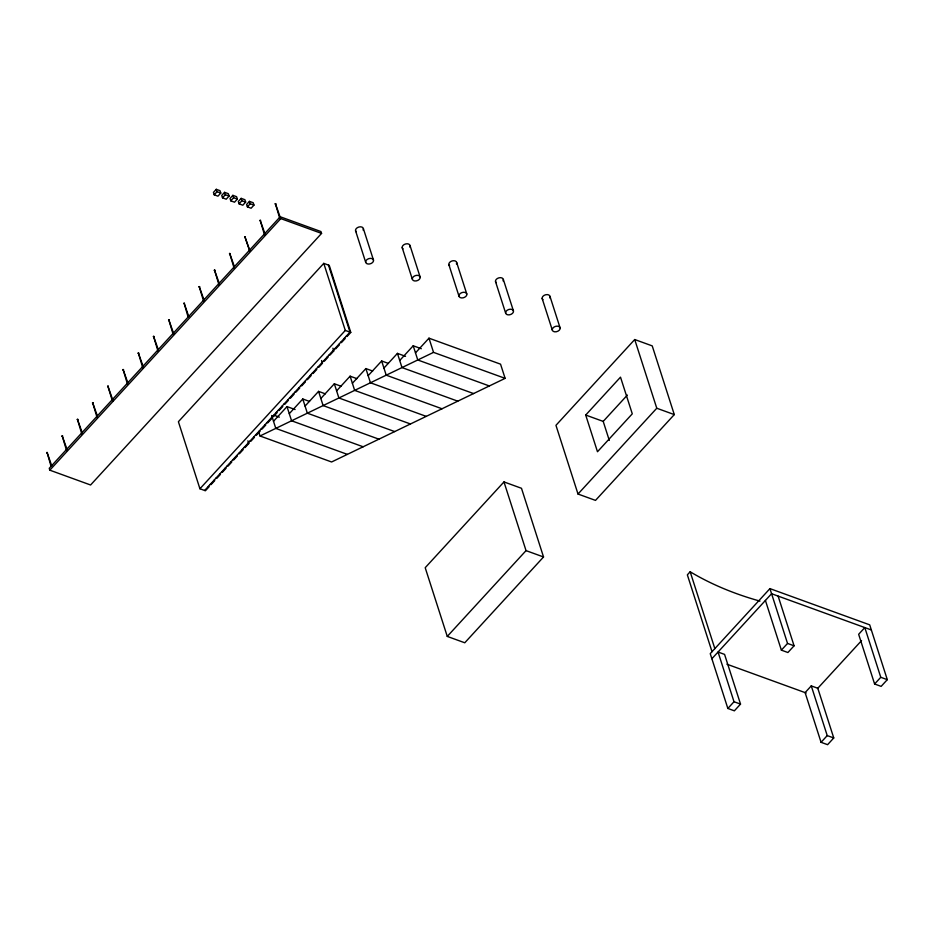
<?xml version="1.0" encoding="UTF-8"?>
<svg xmlns="http://www.w3.org/2000/svg" width="934" height="934" viewBox="0 0 934 934"><rect width="100%" height="100%" fill="white"/><g stroke="black" fill="none" stroke-linecap="round" stroke-linejoin="round"><path stroke-width="1.4" d="M50.973 466.008L47.039 452.336L51.732 465.832M47.459 452.581L46.723 452.757M66.629 450.76L62.169 435.781L66.968 449.254M62.683 435.921L61.924 436.108M81.865 434.182L77.405 419.203L82.192 432.664M77.919 419.343L77.23 419.635M97.089 417.591L92.629 402.612L97.416 416.074M93.143 402.823L92.408 402.998M112.454 401.165L107.854 386.034L113.072 400.826M108.367 386.174L107.608 386.349M127.549 384.423L123.09 369.444L127.876 382.905M123.592 369.584L122.856 369.829M142.774 367.833L138.314 352.865L143.1 366.326M138.827 353.075L138.069 353.18M157.998 351.254L153.538 336.275L158.336 349.736M154.052 336.415L153.293 336.59M173.257 334.734L168.774 319.697L173.993 334.489M169.276 319.895L168.54 320.07M188.026 316.754L184.091 303.071L188.785 316.568M184.5 303.317L183.753 303.422M203.682 301.495L199.222 286.528L204.021 299.989M199.736 286.656L198.977 286.843M219.046 285.068L214.458 269.938L219.245 283.399M214.96 270.148L214.225 270.323M234.142 268.327L229.682 253.359L234.469 266.82M249.81 251.374L244.906 236.769L249.693 250.23M245.42 236.909L244.661 237.084M264.602 235.158L260.142 220.19L264.929 233.652M260.644 220.389L259.909 220.564M279.826 218.579L275.367 203.6L280.153 217.062M275.88 203.74L275.121 203.916M230.184 253.558L229.437 253.674M216.279 189.322L213.431 192.427L214.201 194.809L217.937 196.163L220.786 193.058L220.015 190.676L216.279 189.322L217.05 191.703L220.786 193.058M214.201 194.809L217.05 191.703M224.58 192.334L221.72 195.44L222.49 197.821L226.226 199.187L229.075 196.07L228.316 193.688L224.58 192.334L225.339 194.716L229.075 196.07M222.49 197.821L225.339 194.716M232.87 195.346L230.021 198.452L230.78 200.833L234.516 202.199L237.376 199.082L236.606 196.7L232.87 195.346L233.64 197.728L237.376 199.082M230.78 200.833L233.64 197.728M241.17 198.358L238.31 201.464L239.081 203.845L242.817 205.211L245.665 202.094L244.906 199.713L241.17 198.358L241.929 200.74L245.665 202.094M239.081 203.845L241.929 200.74M249.46 201.37L246.599 204.476L247.37 206.858L251.106 208.224L253.966 205.106L253.196 202.725L249.46 201.37L250.23 203.752L253.966 205.106M247.37 206.858L250.23 203.752M280.223 216.758L49.222 468.331L49.817 470.176L90.586 484.991L321.576 233.407L320.981 231.562L280.223 216.758L280.807 218.603L321.576 233.407M49.817 470.176L280.807 218.603M346.327 336.147L347.098 336.438L350.775 332.422L329.247 265.373L323.771 263.376L178.394 421.701L199.923 488.762L205.41 490.747L209.088 486.742L208.317 486.462M199.923 488.762L345.3 330.438L323.771 263.376M204.639 490.467L350.005 332.142L328.476 265.093M247.884 440.801L248.759 443.533L245.082 447.538L244.311 447.258M321.565 360.547L322.44 363.291L318.763 367.296L317.992 367.015M332.901 348.207L333.777 350.939L330.099 354.955L329.328 354.675M273.51 421.292L287.007 406.594L295.109 409.536M289.283 413.692L302.779 398.993L309.539 401.445M305.068 406.08L318.564 391.381L325.312 393.833M320.841 398.479L334.337 383.781L341.085 386.232M336.614 390.879L350.11 376.18L356.858 378.632M352.387 383.279L365.883 368.58L372.643 371.031M368.159 375.678L381.656 360.979L388.416 363.431M383.944 368.078L397.44 353.379L405.543 356.321M399.717 360.477L413.213 345.778L421.316 348.721M415.49 352.877L428.986 338.178L500.554 364.167L505.119 378.363L331.593 461.98L260.014 435.991L258.881 432.442M503.975 481.921L425.203 567.709L447.269 636.416L464.77 642.779L543.541 556.979L521.487 488.284L503.975 481.921L526.04 550.628L543.541 556.979M634.723 339.532L555.952 425.32L578.006 494.028L595.507 500.391L674.29 414.591L652.224 345.884L634.723 339.532L656.777 408.24L674.29 414.591M585.7 415.046L620.503 377.138L632.283 413.832L597.48 451.741L585.7 415.046L603.201 421.397L609.307 440.428M603.201 421.397L627.368 395.07M447.269 636.416L526.04 550.628M578.006 494.028L656.777 408.24M759.972 601.111A358.539 238.042 -17.8 0 1 690.168 571.771L687.354 574.842L712.023 651.699M887.3 679.66L880.774 677.29L864.814 627.578L858.65 634.303L874.609 684.003L881.136 686.373L887.3 679.66L869.706 624.846L769.943 588.618L710.237 653.637L727.843 708.451L734.369 710.821L740.534 704.108L724.574 654.395L718.048 652.025L734.007 701.738L740.534 704.108M711.883 658.739L771.577 593.72L871.34 629.948M727.843 708.451L734.007 701.738M778.115 596.09L794.075 645.803L787.911 652.516L781.373 650.146L787.537 643.433L769.943 588.618M811.272 685.883L805.108 692.608L821.068 742.308L827.594 744.678L833.758 737.965L817.799 688.265L811.272 685.883L827.232 735.595L833.758 737.965M817.507 688.58L861.557 640.607M821.068 742.308L827.232 735.595M874.609 684.003L880.774 677.29M260.014 435.991L433.539 352.375L505.119 378.363M345.3 330.438L350.775 332.422M489.346 385.964L417.767 359.975L413.213 345.778M344.342 338.318L345.113 338.598L341.435 342.603L340.665 342.323M338.668 344.494L339.451 344.774L335.761 348.779L334.991 348.499M473.561 393.564L401.994 367.576L397.44 353.379M333.006 350.659L333.777 350.939M457.788 401.176L386.221 375.176L381.656 360.979M327.332 356.835L328.114 357.115L324.425 361.119L323.654 360.839M321.67 363.011L322.44 363.291M442.016 408.777L370.448 382.777L365.883 368.58M315.996 369.175L316.778 369.467L313.088 373.472L312.318 373.191M426.243 416.377L354.663 390.377L350.11 376.18M310.333 375.351L311.104 375.631L307.426 379.648L306.656 379.356M304.671 381.527L305.441 381.808L301.764 385.812L300.981 385.532M410.47 423.978L338.89 397.977L334.337 383.781M298.997 387.703L299.767 387.984L296.09 391.988L295.319 391.708M293.334 393.868L294.105 394.148L290.427 398.164L289.645 397.884M394.685 431.578L323.117 405.578L318.564 391.381M287.66 400.044L288.431 400.324L284.753 404.329L283.983 404.048M378.912 439.178L307.344 413.178L302.779 398.993M281.998 406.22L282.768 406.5L279.091 410.505L278.309 410.224M276.324 412.384L277.094 412.676L273.417 416.681L272.646 416.401M363.139 446.779L291.571 420.779L287.007 406.594M273.931 415.175L279.336 417.136M270.662 418.56L271.432 418.841L267.754 422.857L266.984 422.565M347.366 454.379L275.787 428.391L271.654 415.478M264.987 424.737L265.77 425.017L262.08 429.021L261.31 428.741M259.325 430.913L260.096 431.193L256.418 435.197L255.647 434.917M253.651 437.077L254.433 437.357L250.744 441.373L249.973 441.093M247.989 443.253L248.759 443.533M787.537 643.433L794.075 645.803M242.315 449.429L243.097 449.709L239.419 453.714L238.637 453.434M236.652 455.594L237.423 455.885L233.745 459.89L232.975 459.61M230.99 461.77L231.76 462.05L228.083 466.066L227.301 465.774M225.316 467.946L226.086 468.226L222.409 472.23L221.638 471.95M219.653 474.122L220.424 474.402L216.746 478.406L215.964 478.126M726.909 664.202L806.17 692.993M213.979 480.286L214.75 480.566L211.072 484.583L210.302 484.302M765.413 600.434L781.373 650.146M690.168 571.771L714.849 648.616M549.986 296.393L560.12 327.951A4.063 2.697 -17.8 0 1 554.703 331.815A4.063 2.697 -17.8 0 1 553.792 327.215A4.063 2.697 -17.8 0 1 560.12 327.951M542.152 298.483L552.286 330.029M503.333 279.453L513.466 311.01A4.063 2.697 -17.8 0 1 508.049 314.863A4.063 2.697 -17.8 0 1 507.139 310.275A4.063 2.697 -17.8 0 1 513.466 311.01M495.499 281.531L505.633 313.088M456.679 262.512L466.813 294.058A4.063 2.697 -17.8 0 1 461.396 297.923A4.063 2.697 -17.8 0 1 460.485 293.323A4.063 2.697 -17.8 0 1 466.813 294.058M448.845 264.591L458.979 296.136M410.026 245.56L420.16 277.118A4.063 2.697 -17.8 0 1 414.743 280.971A4.063 2.697 -17.8 0 1 413.832 276.382A4.063 2.697 -17.8 0 1 420.16 277.118M402.192 247.638L412.326 279.196M428.986 338.178L433.539 352.375M363.373 228.62L373.507 260.166A4.063 2.697 -17.8 0 1 368.089 264.03A4.063 2.697 -17.8 0 1 367.179 259.43A4.063 2.697 -17.8 0 1 373.507 260.166M355.539 230.698L365.673 262.256M542.946 299.662A4.063 2.697 -17.8 0 1 545.549 294.782A4.063 2.697 -17.8 0 1 549.729 297.864M496.293 282.722A4.063 2.697 -17.8 0 1 498.896 277.842A4.063 2.697 -17.8 0 1 503.076 280.912M449.639 265.77A4.063 2.697 -17.8 0 1 452.243 260.89A4.063 2.697 -17.8 0 1 456.422 263.972M402.986 248.829A4.063 2.697 -17.8 0 1 405.589 243.949A4.063 2.697 -17.8 0 1 409.769 247.031M356.333 231.889A4.063 2.697 -17.8 0 1 358.936 226.997A4.063 2.697 -17.8 0 1 363.116 230.079"/></g></svg>
